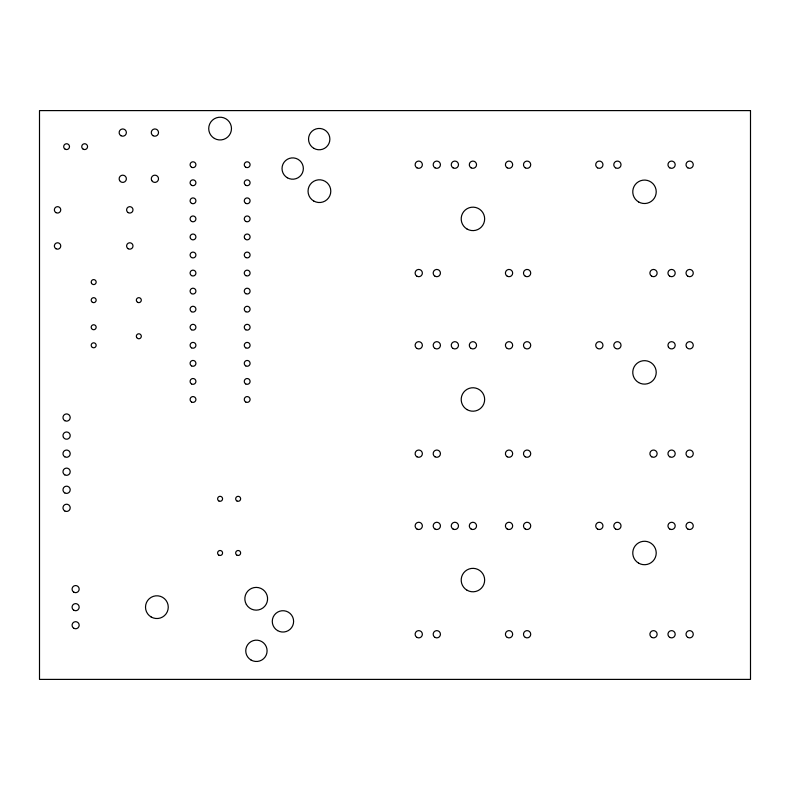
<?xml version="1.0" encoding="UTF-8"?>
<svg xmlns="http://www.w3.org/2000/svg" width="790" height="790" viewBox="0 0 790 790"><rect width="100%" height="100%" fill="white"/><g stroke="black" fill="none" stroke-linecap="round" stroke-linejoin="round"><path stroke-width="1.19" d="M750.5 110.6L39.5 110.6L39.5 679.4L750.5 679.4L750.5 110.6M151.196 617.01A11.376 11.376 0 0 0 168.26 607.164A11.376 11.376 0 0 0 151.196 597.309A11.376 11.376 0 0 0 151.196 617.01M214.406 138.438A11.376 11.376 0 0 0 231.47 128.592A11.376 11.376 0 0 0 214.406 118.737A11.376 11.376 0 0 0 214.406 138.438M638.626 563.142A11.732 11.732 0 0 0 656.223 552.98A11.732 11.732 0 0 0 638.626 542.829A11.732 11.732 0 0 0 638.626 563.142M467.058 590.229A11.732 11.732 0 0 0 484.655 580.077A11.732 11.732 0 0 0 467.058 569.916A11.732 11.732 0 0 0 467.058 590.229M638.626 382.548A11.732 11.732 0 0 0 656.223 372.386A11.732 11.732 0 0 0 638.626 362.235A11.732 11.732 0 0 0 638.626 382.548M467.058 409.635A11.732 11.732 0 0 0 484.655 399.483A11.732 11.732 0 0 0 467.058 389.322A11.732 11.732 0 0 0 467.058 409.635M638.626 201.954A11.732 11.732 0 0 0 656.223 191.792A11.732 11.732 0 0 0 638.626 181.641A11.732 11.732 0 0 0 638.626 201.954M467.058 229.041A11.732 11.732 0 0 0 484.655 218.889A11.732 11.732 0 0 0 467.058 208.728A11.732 11.732 0 0 0 467.058 229.041M92.43 302.303A2.489 2.489 0 0 0 96.163 300.151A2.489 2.489 0 0 0 92.43 297.998A2.489 2.489 0 0 0 92.43 302.303M91.522 283.334A2.489 2.489 0 0 0 95.837 283.334A2.489 2.489 0 0 0 93.674 279.601A2.489 2.489 0 0 0 91.522 283.334M91.522 328.482A2.489 2.489 0 0 0 95.837 328.482A2.489 2.489 0 0 0 93.674 324.749A2.489 2.489 0 0 0 91.522 328.482M92.43 347.452A2.489 2.489 0 0 0 96.163 345.299A2.489 2.489 0 0 0 92.43 343.146A2.489 2.489 0 0 0 92.43 347.452M218.85 500.959A2.489 2.489 0 0 0 222.583 498.806A2.489 2.489 0 0 0 218.85 496.653A2.489 2.489 0 0 0 218.85 500.959M236.911 500.959A2.489 2.489 0 0 0 240.644 498.806A2.489 2.489 0 0 0 236.911 496.653A2.489 2.489 0 0 0 236.911 500.959M218.85 555.143A2.489 2.489 0 0 0 222.583 552.98A2.489 2.489 0 0 0 218.85 550.827A2.489 2.489 0 0 0 218.85 555.143M236.911 555.143A2.489 2.489 0 0 0 240.644 552.98A2.489 2.489 0 0 0 236.911 550.827A2.489 2.489 0 0 0 236.911 555.143M191.545 167.233A2.913 2.913 0 0 0 195.92 164.705A2.913 2.913 0 0 0 191.545 162.187A2.913 2.913 0 0 0 191.545 167.233M191.545 185.294A2.913 2.913 0 0 0 195.92 182.767A2.913 2.913 0 0 0 191.545 180.239A2.913 2.913 0 0 0 191.545 185.294M191.545 203.346A2.913 2.913 0 0 0 195.92 200.828A2.913 2.913 0 0 0 191.545 198.3A2.913 2.913 0 0 0 191.545 203.346M191.545 221.407A2.913 2.913 0 0 0 195.92 218.889A2.913 2.913 0 0 0 191.545 216.361A2.913 2.913 0 0 0 191.545 221.407M190.479 238.402A2.913 2.913 0 0 0 195.525 238.402A2.913 2.913 0 0 0 193.007 234.028A2.913 2.913 0 0 0 190.479 238.402M191.545 257.53A2.913 2.913 0 0 0 195.92 255.002A2.913 2.913 0 0 0 191.545 252.484A2.913 2.913 0 0 0 191.545 257.53M191.545 275.591A2.913 2.913 0 0 0 195.92 273.063A2.913 2.913 0 0 0 191.545 270.536A2.913 2.913 0 0 0 191.545 275.591M191.545 293.643A2.913 2.913 0 0 0 195.92 291.125A2.913 2.913 0 0 0 191.545 288.597A2.913 2.913 0 0 0 191.545 293.643M191.545 311.704A2.913 2.913 0 0 0 195.92 309.186A2.913 2.913 0 0 0 191.545 306.658A2.913 2.913 0 0 0 191.545 311.704M191.545 329.766A2.913 2.913 0 0 0 195.92 327.238A2.913 2.913 0 0 0 191.545 324.72A2.913 2.913 0 0 0 191.545 329.766M191.545 347.827A2.913 2.913 0 0 0 195.92 345.299A2.913 2.913 0 0 0 191.545 342.781A2.913 2.913 0 0 0 191.545 347.827M191.545 365.889A2.913 2.913 0 0 0 195.92 363.361A2.913 2.913 0 0 0 191.545 360.832A2.913 2.913 0 0 0 191.545 365.889M191.545 383.94A2.913 2.913 0 0 0 195.92 381.422A2.913 2.913 0 0 0 191.545 378.894A2.913 2.913 0 0 0 191.545 383.94M191.545 402.001A2.913 2.913 0 0 0 195.92 399.483A2.913 2.913 0 0 0 191.545 396.955A2.913 2.913 0 0 0 191.545 402.001M245.73 402.001A2.913 2.913 0 0 0 250.094 399.483A2.913 2.913 0 0 0 245.73 396.955A2.913 2.913 0 0 0 245.73 402.001M245.73 383.94A2.913 2.913 0 0 0 250.094 381.422A2.913 2.913 0 0 0 245.73 378.894A2.913 2.913 0 0 0 245.73 383.94M245.73 365.889A2.913 2.913 0 0 0 250.094 363.361A2.913 2.913 0 0 0 245.73 360.832A2.913 2.913 0 0 0 245.73 365.889M245.73 347.827A2.913 2.913 0 0 0 250.094 345.299A2.913 2.913 0 0 0 245.73 342.781A2.913 2.913 0 0 0 245.73 347.827M245.73 329.766A2.913 2.913 0 0 0 250.094 327.238A2.913 2.913 0 0 0 245.73 324.72A2.913 2.913 0 0 0 245.73 329.766M245.73 311.704A2.913 2.913 0 0 0 250.094 309.186A2.913 2.913 0 0 0 245.73 306.658A2.913 2.913 0 0 0 245.73 311.704M245.73 293.643A2.913 2.913 0 0 0 250.094 291.125A2.913 2.913 0 0 0 245.73 288.597A2.913 2.913 0 0 0 245.73 293.643M245.73 275.591A2.913 2.913 0 0 0 250.094 273.063A2.913 2.913 0 0 0 245.73 270.536A2.913 2.913 0 0 0 245.73 275.591M245.73 257.53A2.913 2.913 0 0 0 250.094 255.002A2.913 2.913 0 0 0 245.73 252.484A2.913 2.913 0 0 0 245.73 257.53M244.663 238.402A2.913 2.913 0 0 0 249.709 238.402A2.913 2.913 0 0 0 247.181 234.028A2.913 2.913 0 0 0 244.663 238.402M245.73 221.407A2.913 2.913 0 0 0 250.094 218.889A2.913 2.913 0 0 0 245.73 216.361A2.913 2.913 0 0 0 245.73 221.407M245.73 203.346A2.913 2.913 0 0 0 250.094 200.828A2.913 2.913 0 0 0 245.73 198.3A2.913 2.913 0 0 0 245.73 203.346M245.73 185.294A2.913 2.913 0 0 0 250.094 182.767A2.913 2.913 0 0 0 245.73 180.239A2.913 2.913 0 0 0 245.73 185.294M245.73 167.233A2.913 2.913 0 0 0 250.094 164.705A2.913 2.913 0 0 0 245.73 162.187A2.913 2.913 0 0 0 245.73 167.233M251.092 660.055A10.665 10.665 0 0 0 267.089 650.822A10.665 10.665 0 0 0 251.092 641.579A10.665 10.665 0 0 0 251.092 660.055M277.616 630.618A10.665 10.665 0 0 0 293.613 621.384A10.665 10.665 0 0 0 277.616 612.141A10.665 10.665 0 0 0 277.616 630.618M246.362 604.459A11.376 11.376 0 0 0 266.062 604.459A11.376 11.376 0 0 0 256.217 587.395A11.376 11.376 0 0 0 246.362 604.459M313.877 148.352A10.665 10.665 0 0 0 329.874 139.109A10.665 10.665 0 0 0 313.877 129.876A10.665 10.665 0 0 0 313.877 148.352M287.353 177.78A10.665 10.665 0 0 0 303.35 168.547A10.665 10.665 0 0 0 287.353 159.313A10.665 10.665 0 0 0 287.353 177.78M313.729 201.006A11.376 11.376 0 0 0 330.793 191.16A11.376 11.376 0 0 0 313.729 181.305A11.376 11.376 0 0 0 313.729 201.006M64.78 492.921A3.624 3.624 0 0 0 70.211 489.78A3.624 3.624 0 0 0 64.78 486.64A3.624 3.624 0 0 0 64.78 492.921M64.78 420.675A3.624 3.624 0 0 0 70.211 417.535A3.624 3.624 0 0 0 64.78 414.394A3.624 3.624 0 0 0 64.78 420.675M64.78 510.972A3.624 3.624 0 0 0 70.211 507.832A3.624 3.624 0 0 0 64.78 504.692A3.624 3.624 0 0 0 64.78 510.972M63.447 437.413A3.624 3.624 0 0 0 69.727 437.413A3.624 3.624 0 0 0 66.587 431.972A3.624 3.624 0 0 0 63.447 437.413M64.78 456.798A3.624 3.624 0 0 0 70.211 453.657A3.624 3.624 0 0 0 64.78 450.517A3.624 3.624 0 0 0 64.78 456.798M64.78 474.859A3.624 3.624 0 0 0 70.211 471.719A3.624 3.624 0 0 0 64.78 468.579A3.624 3.624 0 0 0 64.78 474.859M83.187 149.172A2.913 2.913 0 0 0 87.562 146.644A2.913 2.913 0 0 0 83.187 144.126A2.913 2.913 0 0 0 83.187 149.172M65.135 149.172A2.913 2.913 0 0 0 69.5 146.644A2.913 2.913 0 0 0 65.135 144.126A2.913 2.913 0 0 0 65.135 149.172M73.845 628.297A3.555 3.555 0 0 0 79.178 625.226A3.555 3.555 0 0 0 73.845 622.145A3.555 3.555 0 0 0 73.845 628.297M73.845 592.184A3.555 3.555 0 0 0 79.178 589.103A3.555 3.555 0 0 0 73.845 586.022A3.555 3.555 0 0 0 73.845 592.184M73.845 610.245A3.555 3.555 0 0 0 79.178 607.164A3.555 3.555 0 0 0 73.845 604.083A3.555 3.555 0 0 0 73.845 610.245M128.197 248.741A3.2 3.2 0 0 0 132.997 245.976A3.2 3.2 0 0 0 128.197 243.202A3.2 3.2 0 0 0 128.197 248.741M55.962 248.741A3.2 3.2 0 0 0 60.761 245.976A3.2 3.2 0 0 0 55.962 243.202A3.2 3.2 0 0 0 55.962 248.741M55.962 212.629A3.2 3.2 0 0 0 60.761 209.854A3.2 3.2 0 0 0 55.962 207.089A3.2 3.2 0 0 0 55.962 212.629M128.197 212.629A3.2 3.2 0 0 0 132.997 209.854A3.2 3.2 0 0 0 128.197 207.089A3.2 3.2 0 0 0 128.197 212.629M119.616 180.594A3.624 3.624 0 0 0 125.896 180.594A3.624 3.624 0 0 0 122.756 175.163A3.624 3.624 0 0 0 119.616 180.594M120.949 135.712A3.624 3.624 0 0 0 126.38 132.572A3.624 3.624 0 0 0 120.949 129.432A3.624 3.624 0 0 0 120.949 135.712M151.759 180.594A3.624 3.624 0 0 0 158.04 180.594A3.624 3.624 0 0 0 154.899 175.163A3.624 3.624 0 0 0 151.759 180.594M153.082 135.712A3.624 3.624 0 0 0 158.523 132.572A3.624 3.624 0 0 0 153.082 129.432A3.624 3.624 0 0 0 153.082 135.712M416.932 529.033A3.624 3.624 0 0 0 422.374 525.893A3.624 3.624 0 0 0 416.932 522.753A3.624 3.624 0 0 0 416.932 529.033M434.994 529.033A3.624 3.624 0 0 0 440.435 525.893A3.624 3.624 0 0 0 434.994 522.753A3.624 3.624 0 0 0 434.994 529.033M471.117 529.033A3.624 3.624 0 0 0 476.548 525.893A3.624 3.624 0 0 0 471.117 522.753A3.624 3.624 0 0 0 471.117 529.033M453.055 529.033A3.624 3.624 0 0 0 458.496 525.893A3.624 3.624 0 0 0 453.055 522.753A3.624 3.624 0 0 0 453.055 529.033M687.823 637.392A3.624 3.624 0 0 0 693.264 634.251A3.624 3.624 0 0 0 687.823 631.111A3.624 3.624 0 0 0 687.823 637.392M597.526 529.033A3.624 3.624 0 0 0 602.968 525.893A3.624 3.624 0 0 0 597.526 522.753A3.624 3.624 0 0 0 597.526 529.033M669.762 529.033A3.624 3.624 0 0 0 675.203 525.893A3.624 3.624 0 0 0 669.762 522.753A3.624 3.624 0 0 0 669.762 529.033M651.711 637.392A3.624 3.624 0 0 0 657.142 634.251A3.624 3.624 0 0 0 651.711 631.111A3.624 3.624 0 0 0 651.711 637.392M416.932 637.392A3.624 3.624 0 0 0 422.374 634.251A3.624 3.624 0 0 0 416.932 631.111A3.624 3.624 0 0 0 416.932 637.392M687.823 529.033A3.624 3.624 0 0 0 693.264 525.893A3.624 3.624 0 0 0 687.823 522.753A3.624 3.624 0 0 0 687.823 529.033M525.291 637.392A3.624 3.624 0 0 0 530.732 634.251A3.624 3.624 0 0 0 525.291 631.111A3.624 3.624 0 0 0 525.291 637.392M615.588 529.033A3.624 3.624 0 0 0 621.029 525.893A3.624 3.624 0 0 0 615.588 522.753A3.624 3.624 0 0 0 615.588 529.033M434.994 637.392A3.624 3.624 0 0 0 440.435 634.251A3.624 3.624 0 0 0 434.994 631.111A3.624 3.624 0 0 0 434.994 637.392M507.229 529.033A3.624 3.624 0 0 0 512.67 525.893A3.624 3.624 0 0 0 507.229 522.753A3.624 3.624 0 0 0 507.229 529.033M525.291 529.033A3.624 3.624 0 0 0 530.732 525.893A3.624 3.624 0 0 0 525.291 522.753A3.624 3.624 0 0 0 525.291 529.033M507.229 637.392A3.624 3.624 0 0 0 512.67 634.251A3.624 3.624 0 0 0 507.229 631.111A3.624 3.624 0 0 0 507.229 637.392M669.762 637.392A3.624 3.624 0 0 0 675.203 634.251A3.624 3.624 0 0 0 669.762 631.111A3.624 3.624 0 0 0 669.762 637.392M136.67 337.518A2.489 2.489 0 0 0 140.985 337.518A2.489 2.489 0 0 0 138.823 333.785A2.489 2.489 0 0 0 136.67 337.518M137.578 302.303A2.489 2.489 0 0 0 141.311 300.151A2.489 2.489 0 0 0 137.578 297.998A2.489 2.489 0 0 0 137.578 302.303M416.932 348.439A3.624 3.624 0 0 0 422.374 345.299A3.624 3.624 0 0 0 416.932 342.159A3.624 3.624 0 0 0 416.932 348.439M434.994 348.439A3.624 3.624 0 0 0 440.435 345.299A3.624 3.624 0 0 0 434.994 342.159A3.624 3.624 0 0 0 434.994 348.439M471.117 348.439A3.624 3.624 0 0 0 476.548 345.299A3.624 3.624 0 0 0 471.117 342.159A3.624 3.624 0 0 0 471.117 348.439M453.055 348.439A3.624 3.624 0 0 0 458.496 345.299A3.624 3.624 0 0 0 453.055 342.159A3.624 3.624 0 0 0 453.055 348.439M687.823 456.798A3.624 3.624 0 0 0 693.264 453.657A3.624 3.624 0 0 0 687.823 450.517A3.624 3.624 0 0 0 687.823 456.798M597.526 348.439A3.624 3.624 0 0 0 602.968 345.299A3.624 3.624 0 0 0 597.526 342.159A3.624 3.624 0 0 0 597.526 348.439M668.439 347.116A3.624 3.624 0 0 0 674.719 347.116A3.624 3.624 0 0 0 671.579 341.675A3.624 3.624 0 0 0 668.439 347.116M651.711 456.798A3.624 3.624 0 0 0 657.142 453.657A3.624 3.624 0 0 0 651.711 450.517A3.624 3.624 0 0 0 651.711 456.798M416.932 456.798A3.624 3.624 0 0 0 422.374 453.657A3.624 3.624 0 0 0 416.932 450.517A3.624 3.624 0 0 0 416.932 456.798M686.5 347.116A3.624 3.624 0 0 0 692.781 347.116A3.624 3.624 0 0 0 689.64 341.675A3.624 3.624 0 0 0 686.5 347.116M525.291 456.798A3.624 3.624 0 0 0 530.732 453.657A3.624 3.624 0 0 0 525.291 450.517A3.624 3.624 0 0 0 525.291 456.798M615.588 348.439A3.624 3.624 0 0 0 621.029 345.299A3.624 3.624 0 0 0 615.588 342.159A3.624 3.624 0 0 0 615.588 348.439M434.994 456.798A3.624 3.624 0 0 0 440.435 453.657A3.624 3.624 0 0 0 434.994 450.517A3.624 3.624 0 0 0 434.994 456.798M507.229 348.439A3.624 3.624 0 0 0 512.67 345.299A3.624 3.624 0 0 0 507.229 342.159A3.624 3.624 0 0 0 507.229 348.439M525.291 348.439A3.624 3.624 0 0 0 530.732 345.299A3.624 3.624 0 0 0 525.291 342.159A3.624 3.624 0 0 0 525.291 348.439M507.229 456.798A3.624 3.624 0 0 0 512.67 453.657A3.624 3.624 0 0 0 507.229 450.517A3.624 3.624 0 0 0 507.229 456.798M669.762 456.798A3.624 3.624 0 0 0 675.203 453.657A3.624 3.624 0 0 0 669.762 450.517A3.624 3.624 0 0 0 669.762 456.798M416.932 167.845A3.624 3.624 0 0 0 422.374 164.705A3.624 3.624 0 0 0 416.932 161.565A3.624 3.624 0 0 0 416.932 167.845M434.994 167.845A3.624 3.624 0 0 0 440.435 164.705A3.624 3.624 0 0 0 434.994 161.565A3.624 3.624 0 0 0 434.994 167.845M471.117 167.845A3.624 3.624 0 0 0 476.548 164.705A3.624 3.624 0 0 0 471.117 161.565A3.624 3.624 0 0 0 471.117 167.845M453.055 167.845A3.624 3.624 0 0 0 458.496 164.705A3.624 3.624 0 0 0 453.055 161.565A3.624 3.624 0 0 0 453.055 167.845M687.823 276.204A3.624 3.624 0 0 0 693.264 273.063A3.624 3.624 0 0 0 687.823 269.923A3.624 3.624 0 0 0 687.823 276.204M597.526 167.845A3.624 3.624 0 0 0 602.968 164.705A3.624 3.624 0 0 0 597.526 161.565A3.624 3.624 0 0 0 597.526 167.845M669.762 167.845A3.624 3.624 0 0 0 675.203 164.705A3.624 3.624 0 0 0 669.762 161.565A3.624 3.624 0 0 0 669.762 167.845M651.711 276.204A3.624 3.624 0 0 0 657.142 273.063A3.624 3.624 0 0 0 651.711 269.923A3.624 3.624 0 0 0 651.711 276.204M416.932 276.204A3.624 3.624 0 0 0 422.374 273.063A3.624 3.624 0 0 0 416.932 269.923A3.624 3.624 0 0 0 416.932 276.204M687.823 167.845A3.624 3.624 0 0 0 693.264 164.705A3.624 3.624 0 0 0 687.823 161.565A3.624 3.624 0 0 0 687.823 167.845M525.291 276.204A3.624 3.624 0 0 0 530.732 273.063A3.624 3.624 0 0 0 525.291 269.923A3.624 3.624 0 0 0 525.291 276.204M615.588 167.845A3.624 3.624 0 0 0 621.029 164.705A3.624 3.624 0 0 0 615.588 161.565A3.624 3.624 0 0 0 615.588 167.845M434.994 276.204A3.624 3.624 0 0 0 440.435 273.063A3.624 3.624 0 0 0 434.994 269.923A3.624 3.624 0 0 0 434.994 276.204M507.229 167.845A3.624 3.624 0 0 0 512.67 164.705A3.624 3.624 0 0 0 507.229 161.565A3.624 3.624 0 0 0 507.229 167.845M525.291 167.845A3.624 3.624 0 0 0 530.732 164.705A3.624 3.624 0 0 0 525.291 161.565A3.624 3.624 0 0 0 525.291 167.845M507.229 276.204A3.624 3.624 0 0 0 512.67 273.063A3.624 3.624 0 0 0 507.229 269.923A3.624 3.624 0 0 0 507.229 276.204M669.762 276.204A3.624 3.624 0 0 0 675.203 273.063A3.624 3.624 0 0 0 669.762 269.923A3.624 3.624 0 0 0 669.762 276.204"/></g></svg>
